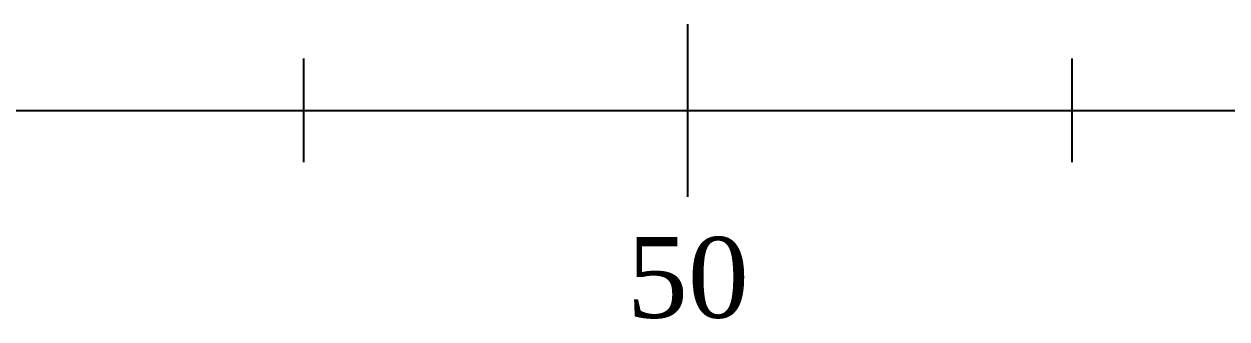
# Model space of a CAD drawing. Header units: metres. Extents: x 5 to 509, y -1 to 159.
# Drawn here: x 67.72 to 99.03, y 23.57 to 31.25 of the extents above; entities that cross this region are included whole.
import ezdxf
from ezdxf.enums import TextEntityAlignment as Align

# ---------------------------------------------------------------- set-up
doc = ezdxf.new("R2010")
doc.units = ezdxf.units.M
doc.layers.add('BASE', color=8, linetype='Continuous')
doc.layers.add('TEXT', color=7, linetype='Continuous')
doc.styles.add('TNR', font='Times New Roman.ttf')

msp = doc.modelspace()

# ---------------------------------------------------------------- linework, layer by layer
at = {"layer": 'BASE'}
for p, q in [((85, 26.75), (85, 31.25)), ((75, 27.65), (75, 30.35)), ((95, 27.65), (95, 30.35)), ((29, 29), (501, 29))]:
    msp.add_line(p, q, dxfattribs=at)

# ---------------------------------------------------------------- texts
at = {"layer": 'TEXT', "style": 'TNR'}
msp.add_text('50', height=2.1, dxfattribs=at).set_placement((85, 25.7), align=Align.TOP_CENTER)

doc.saveas('drawing.dxf')
